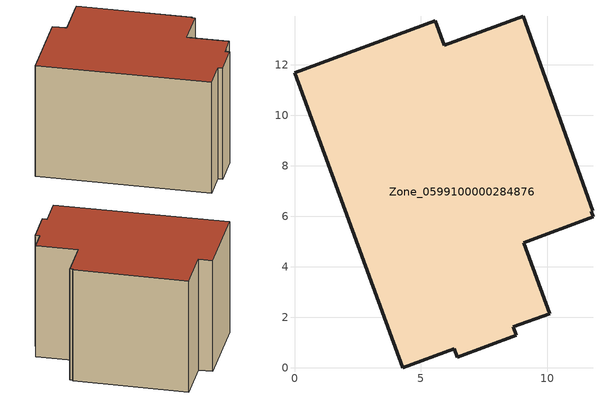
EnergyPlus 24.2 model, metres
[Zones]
Zone_0599100000284876
 floor ground (C_G): 11.74,6.2 11.82,5.97 9.08,4.96 10.12,2.15 8.67,1.62 8.79,1.3 6.44,0.43 6.32,0.75 4.3,0 0,11.7 5.58,13.74 5.94,12.77 9.05,13.93 11.81,6.22 z0
 wall outside (C_F): 10.12,2.15 9.08,4.96 11.82,5.97 11.74,6.2 11.81,6.22 9.05,13.93 5.94,12.77 5.58,13.74 0,11.7 4.3,0 6.32,0.75 6.44,0.43 8.79,1.3 8.67,1.62 10.12,2.15 z0:8.64
 roof outside (C_R): 11.82,5.97 11.74,6.2 11.81,6.22 9.05,13.93 5.94,12.77 5.58,13.74 0,11.7 4.3,0 6.32,0.75 6.44,0.43 8.79,1.3 8.67,1.62 10.12,2.15 9.08,4.96 z8.64
[BUILDING]
Pand.0599100000284876: North Axis=0; Terrain=City; Loads Convergence Tolerance Value=0.04; Temperature Convergence Tolerance Value=0.4; Solar Distribution=FullExterior; Maximum Number of Warmup Days=25; Minimum Number of Warmup Days=1
[Site:Location]
Rotterdam.The.Hague.AP_ZH_NLD Design_Conditions: Latitude=51.96; Longitude=4.45; Time Zone=1; Elevation=-4.5
[SITE:GROUNDTEMPERATURE:BUILDINGSURFACE]
18, 18, 18, 18, 18, 18, 18, 18, 18, 18, 18, 18
[MATERIAL] Thermal Absorptance=0.9; Solar Absorptance=0.7; Visible Absorptance=0.7
Name | Roughness | Thickness | Conductivity | Density | Specific Heat
G.TC.1946-1964 | MediumSmooth | 0.15 | 1 | 540 | 1210
F.TC.1946-1964 | Rough | 0.3 | 0.857143 | 1920 | 840
R.TC.1946-1964 | MediumRough | 0.2 | 0.235294 | 1500 | 1000
[CONSTRUCTION]
C_G: G.TC.1946-1964
C_F: F.TC.1946-1964
C_R: R.TC.1946-1964
[ZONE]
Zone_0599100000284876: Type=1; Multiplier=1; Ceiling Height=Autocalculate; Volume=Autocalculate; Floor Area=autocalculate; Part of Total Floor Area=Yes
[ZONEINFILTRATION:DESIGNFLOWRATE]
Infil_Zone_0599100000284876: Zone or ZoneList or Space or SpaceList=Zone_0599100000284876; Schedule=AlwaysOn; Design Flow Rate Calculation Method=Flow/Area; Flow Rate per Floor Area=0.003; Constant Term Coefficient=1; Temperature Term Coefficient=0; Velocity Term Coefficient=0; Velocity Squared Term Coefficient=0
[HVACTEMPLATE:ZONE:IDEALLOADSAIRSYSTEM]
Zone_0599100000284876: Maximum Heating Supply Air Temperature=50; Minimum Cooling Supply Air Temperature=13; Maximum Heating Supply Air Humidity Ratio=0.0156; Minimum Cooling Supply Air Humidity Ratio=0.0077; Heating Limit=NoLimit; Cooling Limit=NoLimit; Dehumidification Control Type=ConstantSensibleHeatRatio; Cooling Sensible Heat Ratio=0.7; Dehumidification Setpoint=60; Humidification Control Type=None; Humidification Setpoint=30; Outdoor Air Method=None; Outdoor Air Flow Rate per Person=0.00944; Outdoor Air Flow Rate per Zone Floor Area=0; Outdoor Air Flow Rate per Zone=0; Demand Controlled Ventilation Type=None; Outdoor Air Economizer Type=NoEconomizer; Heat Recovery Type=None; Sensible Heat Recovery Effectiveness=0.7; Latent Heat Recovery Effectiveness=0.65
[ZONECONTROL:THERMOSTAT]
ThermostatControl_Zone_0599100000284876: Zone or ZoneList=Zone_0599100000284876; Control Type Schedule=DualSetpointControlType; Control 1=Thermostat_Zone_0599100000284876; Temperature Difference Between Cutout And Setpoint=0
[THERMOSTATSETPOINT:DUALSETPOINT]
Thermostat_Zone_0599100000284876: Heating Setpoint Temperature Schedule=HeatingSetpoint_Zone_0599100000284876; Cooling Setpoint Temperature Schedule=CoolingSetpoint_Zone_0599100000284876
[SCHEDULE:COMPACT]
HeatingSetpoint_Zone_0599100000284876: Through: 12/31, For: AllDays, Until: 24:00, 21
CoolingSetpoint_Zone_0599100000284876: Through: 12/31, For: AllDays, Until: 24:00, 24
DualSetpointControlType: Through: 12/31, For: AllDays, Until: 24:00, 4
AlwaysOn: Through: 12/31, For: AllDays, Until: 24:00, 1
